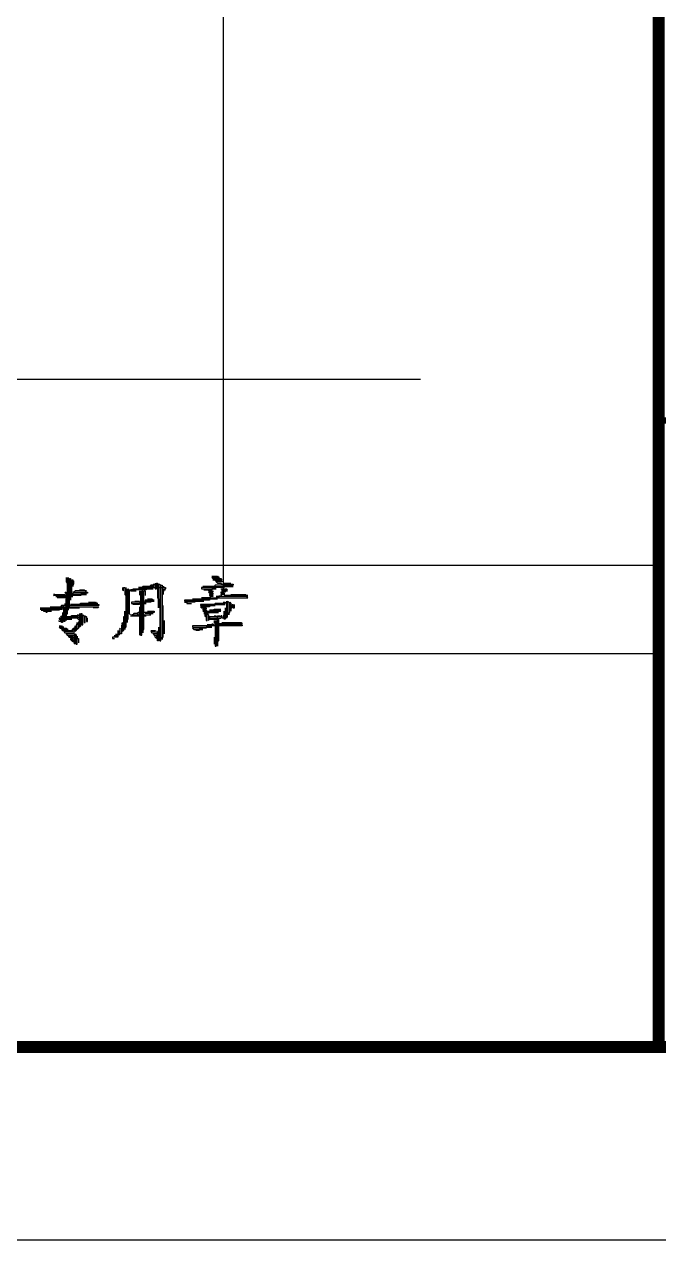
# Model space of a CAD drawing. Header units: inches. Extents: x -10386 to 73614, y -7144 to 52256.
# Drawn here: x 58349 to 63614, y -7144 to 2945 of the extents above; entities that cross this region are included whole.
import ezdxf

# ---------------------------------------------------------------- set-up
doc = ezdxf.new("R2010")
doc.units = ezdxf.units.IN
doc.header["$MEASUREMENT"] = 0
doc.layers.add('arch', color=8, linetype='Continuous')
doc.layers.add('TITLE_BLOCK_A1$0$TITLE', color=7, linetype='Continuous')
doc.layers.add('Viewpoint', color=8, linetype='Continuous', plot=False)

msp = doc.modelspace()

# ---------------------------------------------------------------- linework, layer by layer
at = {"layer": 'arch', "ltscale": 0.02}
for points in [[(60000, 48856.2), (60000, -1780)], [(-4918.1, 0), (61637.1, 0)]]:
    msp.add_lwpolyline(points, dxfattribs=at)
at = {"layer": 'TITLE_BLOCK_A1$0$TITLE'}
for p, q in [((36614.1, -1543.5), (63614.1, -1543.5)), ((36614.1, -1543.5), (63614.1, -1543.5)), ((52614.1, -2277.4), (63614.1, -2277.4)), ((-10385.9, -7143.5), (73614.1, -7143.5))]:
    msp.add_line(p, q, dxfattribs=at)
for points, const_width in [([(-6785.9, 50656.5), (-6785.9, -5543.5), (72114.1, -5543.5), (72114.1, 50656.5), (-6785.9, 50656.5)], 100), ([(63614.1, 50656.5), (63614.1, -5543.5)], 100), ([(63614.1, -343.5), (72114.1, -343.5)], 50)]:
    msp.add_lwpolyline(points, dxfattribs=dict(at, const_width=const_width))
for points in [[(58695.4, -1646.2), (58695.4, -1683.7), (58704.8, -1693.1), (58704.8, -1646.2), (58704.8, -1786.8), (58704.8, -1927.5), (58704.8, -1946.2), (58695.4, -1955.6), (58695.4, -2002.5), (58695.4, -1861.8), (58695.4, -1768.1), (58686, -1777.5)], [(58714.1, -1646.2), (58714.1, -1786.8), (58714.1, -1918.1), (58714.1, -1899.3), (58723.5, -1899.3), (58723.5, -1758.7), (58723.5, -1655.6), (58732.9, -1655.6), (58732.9, -1796.2), (58732.9, -1833.7), (58732.9, -1805.6), (58742.3, -1805.6), (58742.3, -1665), (58751.6, -1665), (58751.6, -1721.2), (58751.6, -1702.5), (58761, -1702.5), (58761, -1674.3)], [(59417.3, -1702.5), (59426.6, -1702.5), (59426.6, -1711.8), (59398.5, -1711.8), (59389.1, -1721.2), (59426.6, -1721.2), (59332.9, -1721.2), (59323.5, -1730.6), (59295.4, -1730.6), (59436, -1730.6), (59520.4, -1730.6), (59520.4, -1740)], [(59436, -1693.1), (59436, -1740), (59445.4, -1740), (59445.4, -1693.1), (59454.8, -1693.1), (59454.8, -1815), (59464.1, -1824.3), (59464.1, -1899.3), (59464.1, -1758.7), (59464.1, -1702.5), (59473.5, -1702.5), (59473.5, -2171.2), (59482.9, -2171.2), (59482.9, -1711.8), (59492.3, -1711.8), (59492.3, -2161.8), (59492.3, -2143.1), (59501.6, -2143.1), (59501.6, -2002.5), (59501.6, -1880.6)], [(59904.8, -1636.8), (59951.6, -1636.8), (59961, -1646.2), (59970.4, -1646.2), (59904.8, -1646.2), (59914.1, -1655.6), (59979.8, -1655.6), (59989.1, -1665), (59914.1, -1665), (59932.9, -1665), (59932.9, -1674.3), (59989.1, -1674.3), (59989.1, -1683.7), (59942.3, -1683.7), (59951.6, -1693.1), (59979.8, -1693.1), (59989.1, -1702.5), (59979.8, -1702.5), (60082.9, -1702.5), (60082.9, -1711.8), (59942.3, -1711.8), (59932.9, -1711.8), (59923.5, -1721.2), (59829.8, -1721.2), (59970.4, -1721.2), (60082.9, -1721.2), (60007.9, -1721.2), (60007.9, -1730.6), (59867.3, -1730.6), (59820.4, -1730.6), (59820.4, -1740), (59942.3, -1740), (59904.8, -1740), (59904.8, -1749.3), (59839.1, -1749.3), (59876.6, -1749.3), (59876.6, -1758.7), (59914.1, -1758.7), (59914.1, -1768.1), (59876.6, -1768.1), (59886, -1777.5), (59914.1, -1777.5), (59914.1, -1786.8), (59886, -1786.8), (59886, -1796.2), (59914.1, -1796.2), (59914.1, -1805.6), (59895.4, -1805.6), (59886, -1815), (59820.4, -1815), (59961, -1815), (60101.6, -1815), (60204.8, -1815), (60195.4, -1805.6), (60204.8, -1805.6), (60064.1, -1805.6), (59942.3, -1805.6), (59970.4, -1805.6), (59970.4, -1796.2)], [(60007.9, -1693.1), (60064.1, -1693.1)], [(58807.9, -1749.3), (58845.4, -1749.3), (58854.8, -1758.7), (58864.1, -1758.7), (58770.4, -1758.7), (58761, -1768.1), (58751.6, -1768.1), (58873.5, -1768.1), (58873.5, -1777.5), (58751.6, -1777.5), (58751.6, -1786.8), (58864.1, -1786.8), (58817.3, -1786.8), (58817.3, -1796.2), (58676.6, -1796.2), (58592.3, -1796.2), (58601.6, -1786.8), (58592.3, -1786.8), (58686, -1786.8)], [(58611, -1805.6), (58751.6, -1805.6), (58686, -1805.6), (58686, -1815), (58620.4, -1815)], [(59164.1, -1730.6), (59164.1, -1749.3), (59173.5, -1758.7), (59173.5, -1730.6), (59182.9, -1730.6), (59182.9, -1786.8), (59192.3, -1796.2), (59192.3, -1730.6), (59192.3, -1871.2), (59192.3, -2011.8), (59192.3, -2058.7), (59182.9, -2068.1), (59182.9, -2077.5), (59182.9, -1936.8), (59182.9, -1927.5), (59182.9, -1974.3), (59173.5, -1974.3), (59173.5, -2086.8), (59164.1, -2096.2), (59164.1, -2021.2), (59154.8, -2030.6)], [(59201.6, -1740), (59201.6, -1880.6), (59201.6, -2021.2), (59201.6, -1993.1), (59211, -1993.1), (59211, -1852.5), (59211, -1740), (59220.4, -1749.3), (59220.4, -1890), (59220.4, -1946.2), (59229.8, -1955.6)], [(59248.5, -1740), (59389.1, -1740), (59417.3, -1740), (59361, -1740), (59361, -1749.3), (59229.8, -1749.3), (59229.8, -1758.7), (59276.6, -1758.7)], [(59304.8, -1758.7), (59304.8, -1786.8), (59314.1, -1796.2), (59314.1, -1758.7), (59314.1, -1899.3), (59314.1, -2040), (59314.1, -2124.3), (59323.5, -2124.3), (59323.5, -1983.7), (59323.5, -1843.1), (59323.5, -1758.7), (59332.9, -1758.7), (59332.9, -1899.3), (59332.9, -2040), (59332.9, -2105.6), (59332.9, -2077.5), (59342.3, -2077.5), (59342.3, -1936.8), (59342.3, -1796.2), (59342.3, -1758.7), (59351.6, -1758.7), (59351.6, -1796.2)], [(59501.6, -1721.2), (59511, -1721.2)], [(59501.6, -1740), (59501.6, -1786.8), (59501.6, -1758.7), (59511, -1758.7), (59511, -1740), (59520.4, -1749.3)], [(59979.8, -1740), (60026.6, -1740), (60036, -1749.3), (59989.1, -1749.3), (59989.1, -1758.7), (60036, -1758.7), (60017.3, -1758.7), (60017.3, -1768.1), (59979.8, -1768.1), (59979.8, -1777.5), (60007.9, -1777.5), (60007.9, -1786.8), (59979.8, -1786.8), (59979.8, -1796.2), (59989.1, -1796.2)], [(60064.1, -1786.8), (60186, -1786.8), (60195.4, -1796.2), (60204.8, -1796.2), (60064.1, -1796.2), (60007.9, -1796.2)], [(58479.8, -1899.3), (58620.4, -1899.3), (58761, -1899.3), (58807.9, -1899.3)], [(58479.8, -1908.7), (58620.4, -1908.7), (58667.3, -1908.7), (58639.1, -1908.7), (58639.1, -1918.1), (58498.5, -1918.1), (58489.1, -1918.1), (58507.9, -1918.1), (58507.9, -1927.5), (58573.5, -1927.5), (58536, -1927.5), (58536, -1936.8), (58526.6, -1936.8)], [(58564.1, -1890), (58704.8, -1890), (58845.4, -1890), (58967.3, -1890), (58957.9, -1899.3), (58920.4, -1899.3)], [(58882.9, -1852.5), (58939.1, -1852.5), (58948.5, -1861.8), (58957.9, -1861.8), (58817.3, -1861.8), (58807.9, -1871.2), (58732.9, -1871.2), (58873.5, -1871.2), (58967.3, -1871.2), (58967.3, -1880.6), (58826.6, -1880.6), (58686, -1880.6), (58657.9, -1880.6), (58648.5, -1890), (58686, -1890), (58686, -2011.8), (58676.6, -2011.8), (58676.6, -1890), (58667.3, -1890)], [(58686, -1861.8), (58686, -1871.2)], [(59370.4, -1824.3), (59407.9, -1824.3), (59417.3, -1833.7), (59426.6, -1833.7), (59351.6, -1833.7), (59351.6, -1843.1), (59426.6, -1843.1), (59398.5, -1843.1), (59398.5, -1852.5), (59257.9, -1852.5), (59239.1, -1852.5), (59239.1, -1861.8), (59361, -1861.8), (59304.8, -1861.8), (59304.8, -1871.2), (59248.5, -1871.2)], [(59267.3, -1843.1), (59304.8, -1843.1)], [(59304.8, -1890), (59304.8, -2030.6), (59304.8, -2124.3)], [(59745.4, -1824.3), (59886, -1824.3), (59951.6, -1824.3), (59886, -1824.3), (59886, -1833.7), (59745.4, -1833.7), (59679.8, -1833.7), (59679.8, -1843.1), (59820.4, -1843.1), (59839.1, -1843.1), (59764.1, -1843.1), (59764.1, -1852.5), (59679.8, -1852.5), (59698.5, -1852.5), (59698.5, -1861.8), (59736, -1861.8)], [(59998.5, -1852.5), (60017.3, -1852.5), (60017.3, -1861.8), (59932.9, -1861.8), (59923.5, -1871.2), (60017.3, -1871.2), (59876.6, -1871.2), (59811, -1871.2), (59811, -1880.6), (59932.9, -1880.6), (59886, -1880.6), (59886, -1890), (59811, -1890), (59820.4, -1899.3), (59857.9, -1899.3), (59857.9, -1908.7), (59829.8, -1908.7), (59829.8, -1918.1), (59857.9, -1918.1), (59867.3, -1927.5), (59829.8, -1927.5), (59970.4, -1927.5), (59979.8, -1927.5), (59970.4, -1918.1), (59979.8, -1918.1), (59886, -1918.1), (59923.5, -1918.1), (59923.5, -1908.7), (59979.8, -1908.7)], [(60017.3, -1899.3), (60017.3, -1993.1), (60007.9, -1993.1), (60007.9, -1927.5), (60007.9, -1965), (59998.5, -1965), (59998.5, -1983.7), (59989.1, -1983.7), (59989.1, -1965), (59979.8, -1965)], [(60026.6, -1843.1), (60026.6, -1983.7), (60036, -1974.3), (60036, -1843.1), (60045.4, -1852.5), (60045.4, -1955.6), (60045.4, -1936.8), (60054.8, -1936.8), (60054.8, -1852.5), (60064.1, -1861.8), (60064.1, -1927.5), (60064.1, -1899.3), (60073.5, -1899.3), (60073.5, -1871.2), (60082.9, -1871.2), (60082.9, -1899.3), (60092.3, -1899.3), (60092.3, -1871.2)], [(58789.1, -1955.6), (58798.5, -1955.6), (58798.5, -1965), (58742.3, -1965), (58732.9, -1974.3), (58704.8, -1974.3), (58798.5, -1974.3), (58798.5, -1983.7), (58657.9, -1983.7), (58639.1, -1983.7), (58639.1, -1993.1), (58742.3, -1993.1), (58648.5, -1993.1), (58648.5, -2002.5), (58648.5, -2011.8), (58639.1, -2011.8), (58639.1, -2002.5)], [(58667.3, -1936.8), (58667.3, -2021.2), (58657.9, -2021.2), (58657.9, -1965), (58648.5, -1974.3)], [(58798.5, -2011.8), (58798.5, -2068.1), (58789.1, -2077.5), (58789.1, -2021.2), (58789.1, -2040), (58779.8, -2040), (58779.8, -2086.8), (58770.4, -2096.2), (58770.4, -2049.3), (58770.4, -2068.1), (58761, -2068.1), (58761, -2190), (58770.4, -2199.3), (58770.4, -2115), (58779.8, -2124.3), (58779.8, -2199.3), (58789.1, -2199.3), (58789.1, -2133.7), (58789.1, -2152.5), (58798.5, -2152.5), (58798.5, -2190)], [(58807.9, -2002.5), (58789.1, -1983.7)], [(58807.9, -1946.2), (58807.9, -2058.7), (58817.3, -2049.3), (58817.3, -1946.2), (58826.6, -1946.2), (58826.6, -2040), (58836, -2040), (58836, -1955.6), (58845.4, -1965), (58845.4, -2021.2), (58854.8, -2021.2), (58854.8, -1965), (58864.1, -1974.3), (58864.1, -2011.8), (58873.5, -2011.8), (58873.5, -1983.7)], [(59229.8, -1965), (59361, -1965)], [(59370.4, -1927.5), (59426.6, -1927.5), (59426.6, -1936.8), (59295.4, -1936.8), (59286, -1946.2), (59295.4, -1946.2), (59257.9, -1946.2), (59248.5, -1955.6), (59239.1, -1955.6), (59379.8, -1955.6), (59398.5, -1955.6), (59389.1, -1946.2), (59417.3, -1946.2), (59351.6, -1946.2)], [(59511, -2002.5), (59511, -2115)], [(59839.1, -1936.8), (59961, -1936.8), (59876.6, -1936.8), (59876.6, -1946.2)], [(59839.1, -1946.2), (59848.5, -1946.2), (59848.5, -1965), (59857.9, -1974.3), (59857.9, -1946.2), (59857.9, -2002.5), (59867.3, -2002.5), (59867.3, -1946.2), (59876.6, -1955.6), (59876.6, -2002.5), (59886, -1993.1), (59961, -1993.1), (59961, -2002.5), (59961, -2143.1), (59961, -2171.2), (59951.6, -2180.6), (59951.6, -2218.1), (59951.6, -2077.5), (59951.6, -1965), (59961, -1965), (59970.4, -1965), (59979.8, -1974.3), (59886, -1974.3), (59886, -1983.7), (59979.8, -1983.7)], [(59923.5, -1965), (59942.3, -1965)], [(59923.5, -2002.5), (59923.5, -2021.2), (59932.9, -2030.6), (59932.9, -2002.5), (59932.9, -2143.1), (59932.9, -2218.1), (59942.3, -2218.1), (59942.3, -2077.5), (59942.3, -2002.5)], [(58639.1, -2049.3), (58657.9, -2049.3), (58667.3, -2058.7), (58676.6, -2058.7), (58639.1, -2058.7), (58648.5, -2068.1), (58695.4, -2068.1), (58704.8, -2077.5), (58714.1, -2077.5), (58657.9, -2077.5), (58667.3, -2086.8), (58751.6, -2086.8), (58751.6, -2096.2), (58676.6, -2096.2), (58686, -2105.6), (58751.6, -2105.6), (58751.6, -2115), (58695.4, -2115), (58704.8, -2124.3), (58751.6, -2124.3), (58751.6, -2133.7), (58714.1, -2133.7), (58723.5, -2143.1), (58751.6, -2143.1), (58751.6, -2152.5), (58732.9, -2152.5), (58732.9, -2161.8), (58751.6, -2161.8), (58751.6, -2171.2), (58751.6, -2180.6)], [(58742.3, -2086.8), (58761, -2068.1)], [(59126.6, -2086.8), (59126.6, -2143.1), (59117.3, -2143.1), (59079.8, -2143.1), (59079.8, -2152.5), (59098.5, -2152.5)], [(59107.9, -2115), (59107.9, -2133.7), (59117.3, -2133.7), (59117.3, -2115)], [(59154.8, -2040), (59154.8, -2115), (59145.4, -2115), (59145.4, -2068.1), (59136, -2077.5)], [(59136, -2086.8), (59136, -2124.3)], [(59398.5, -2086.8), (59436, -2086.8), (59436, -2096.2), (59398.5, -2096.2), (59407.9, -2105.6), (59445.4, -2105.6), (59445.4, -2115), (59417.3, -2115), (59426.6, -2124.3), (59445.4, -2124.3), (59445.4, -2133.7), (59445.4, -2152.5), (59436, -2143.1), (59436, -2133.7)], [(59464.1, -2058.7), (59464.1, -2171.2), (59454.8, -2171.2), (59454.8, -2096.2), (59445.4, -2096.2)], [(59989.1, -2021.2), (60129.8, -2021.2), (60148.5, -2021.2), (60157.9, -2030.6), (60017.3, -2030.6), (59970.4, -2030.6), (59970.4, -2040), (60111, -2040), (60157.9, -2040), (60157.9, -2049.3), (60017.3, -2049.3), (59876.6, -2049.3), (59745.4, -2049.3), (59745.4, -2058.7), (59886, -2058.7), (59904.8, -2058.7), (59857.9, -2058.7), (59857.9, -2068.1), (59745.4, -2068.1), (59754.8, -2077.5), (59829.8, -2077.5), (59801.6, -2077.5), (59801.6, -2086.8), (59773.5, -2086.8)], [(59904.8, -2030.6), (59914.1, -2030.6), (59923.5, -2040), (59867.3, -2040)], [(58751.6, -2180.6), (58732.9, -2161.8)], [(59098.5, -2124.3), (59098.5, -2133.7)], [(59923.5, -2143.1), (59923.5, -2199.3)]]:
    msp.add_lwpolyline(points, dxfattribs=at)
at = {"layer": 'Viewpoint'}
msp.add_lwpolyline([(-6785.9, 50656.5), (-6785.9, -5543.5), (36614.1, -5543.5), (36614.1, -1543.5), (63614.1, -1543.5), (63614.1, 50656.5)], close=True, dxfattribs=at)

doc.saveas('drawing.dxf')
